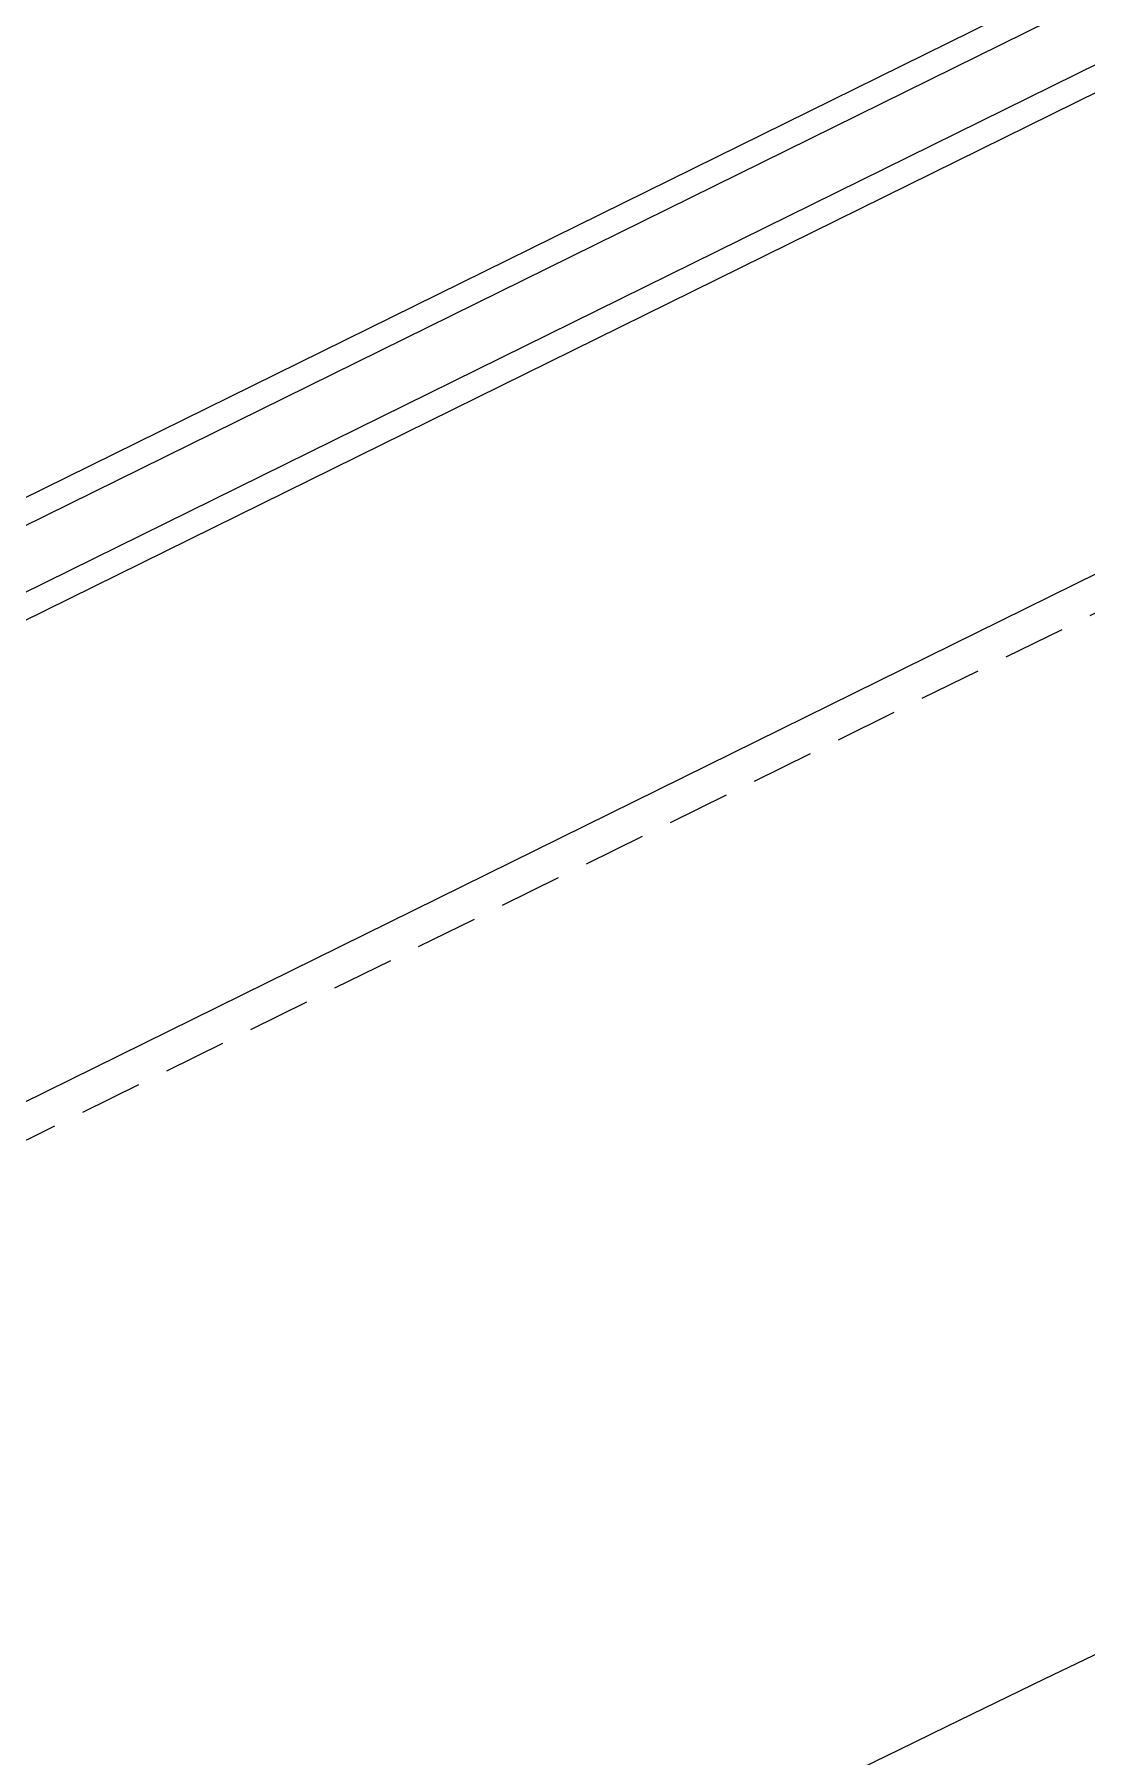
# Model space of a CAD drawing. Header units: millimetres. Extents: x -27104 to 125781, y -3376 to 46996.
# Drawn here: x 55987.31 to 55991.44, y 19009.67 to 19016.42 of the extents above; entities that cross this region are included whole.
import ezdxf

# ---------------------------------------------------------------- set-up
doc = ezdxf.new("R2010")
doc.units = ezdxf.units.MM
doc.header["$LTSCALE"] = 100
doc.header["$MEASUREMENT"] = 0
doc.linetypes.add('HIDDEN2', pattern=[0.1875, 0.125, -0.0625])
doc.layers.get('0').update_dxf_attribs({"linetype": 'CONTINUOUS'})
doc.layers.add('ELE9', color=9, linetype='CONTINUOUS')
doc.layers.add('WIN-G', color=252, linetype='CONTINUOUS')

# ---------------------------------------------------------------- blocks, each defined once
blk = doc.blocks.new('A$C37502152')
at = {"layer": 'WIN-G', "linetype": 'HIDDEN2'}
blk.add_line((703.15, 253), (89.5, 253), dxfattribs=at)
at = {"ltscale": 1000}
blk.add_wipeout([(1400, 246), (0, 246), (0, 0), (1400, 0)], dxfattribs=at)
at = {"layer": 'WIN-G'}
for p, q in [((1347, 246), (53, 246)), ((127.38, 159.5), (717.15, 159.5)), ((128, 154.5), (717.15, 154.5)), ((128, 142.5), (717.15, 142.5)), ((127.38, 137.5), (717.15, 137.5))]:
    blk.add_line(p, q, dxfattribs=at)
blk = doc.blocks.new('ggtyu')
at = {"layer": 'ELE9', "color": 253, "ltscale": 0.1, "xscale": 0.01956378461538461, "yscale": 0.01956378461538461, "zscale": 0.01956378461538461, "rotation": 206.2426701421541}
blk.add_blockref('A$C37502152', (55807.8672, 19186.3557), dxfattribs=at)
at = {"layer": 'ELE9', "color": 253, "ltscale": 0.1}
blk.add_arc((56000.6463, 18764.3385), 455.1599, 114.542798, 117.955281, dxfattribs=at)

msp = doc.modelspace()

# ---------------------------------------------------------------- block references
msp.add_blockref('ggtyu', (189.4577, -163.799))

doc.saveas('drawing.dxf')
